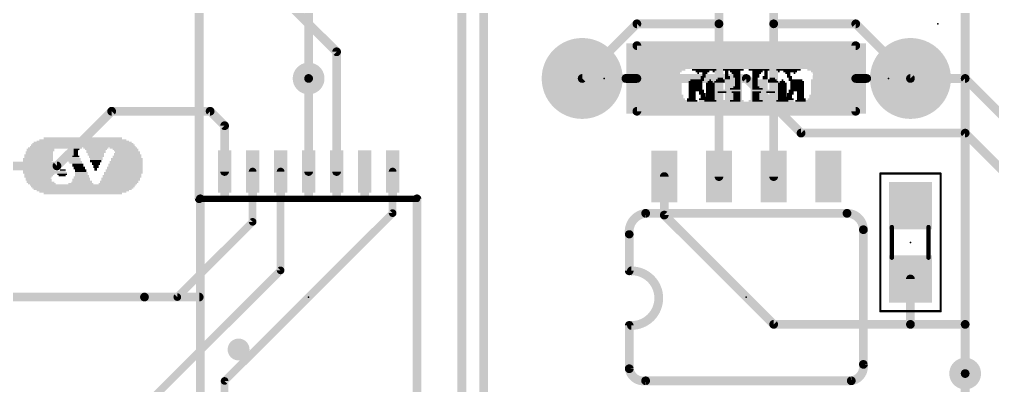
# Model space of a CAD drawing. Extents: x -23 to 84, y -8 to 75.
# Drawn here: x 14.88 to 37.47, y 43.66 to 52.17 of the extents above; entities that cross this region are included whole.
import ezdxf

# ---------------------------------------------------------------- set-up
doc = ezdxf.new("R2010")
doc.units = 0
for name, color, linetype in [('1', 12, 'CONTINUOUS'), ('16', 132, 'CONTINUOUS'), ('17', 110, 'CONTINUOUS'), ('18', 110, 'CONTINUOUS'), ('21', 253, 'CONTINUOUS'), ('22', 253, 'CONTINUOUS'), ('23', 53, 'CONTINUOUS'), ('24', 53, 'CONTINUOUS'), ('39', 12, 'CONTINUOUS'), ('51', 253, 'CONTINUOUS')]:
    doc.layers.add(name, color=color, linetype=linetype)

# ---------------------------------------------------------------- blocks, each defined once
blk = doc.blocks.new('RECT')
blk.add_solid([(-0.5, -0.5), (0.5, -0.5), (-0.5, 0.5), (0.5, 0.5)])
blk = doc.blocks.new('ROUNDP')
at = {"const_width": 0.5}
blk.add_lwpolyline([(0, -0.25, 1), (0, 0.25, 1), (0, -0.25)], format="xyb", dxfattribs=at)
blk = doc.blocks.new('ROUNDV')
at = {"const_width": 0.5}
blk.add_lwpolyline([(0, -0.25, 1), (0, 0.25, 1), (0, -0.25)], format="xyb", dxfattribs=at)

msp = doc.modelspace()

# ---------------------------------------------------------------- linework, layer by layer
at = {"layer": '1'}
for points, const_width in [([(25.146, 68.58), (25.146, 41.148)], 0.2032), ([(25.654, 68.58), (25.654, 41.402)], 0.2032), ([(36.83, 45.085), (36.83, 56.769)], 0.2032), ([(31.115, 53.34), (31.115, 52.07)], 0.2032), ([(32.385, 53.34), (32.385, 52.07)], 0.2032), ([(22.24, 51.42), (20.86, 52.8)], 0.2032), ([(29.21, 52.07), (27.94, 50.8)], 0.2032), ([(31.115, 52.07), (29.21, 52.07)], 0.2032), ([(31.115, 52.07), (31.115, 48.52)], 0.2032), ([(32.385, 52.07), (32.385, 48.52)], 0.2032), ([(32.385, 52.07), (34.29, 52.07)], 0.2032), ([(34.29, 52.07), (35.56, 50.8)], 0.2032), ([(22.24, 48.6378), (22.24, 51.42)], 0.2032), ([(21.59, 50.8), (21.59, 48.6378)], 0.2032), ([(17.018, 50.038), (15.748, 48.768)], 0.2032), ([(19.304, 50.038), (17.018, 50.038)], 0.2032), ([(19.64, 49.702), (19.304, 50.038)], 0.2032), ([(19.64, 48.6378), (19.64, 49.702)], 0.2032), ([(15.748, 48.768), (12.902, 48.768)], 0.2032), ([(20.29, 48.6378), (20.29, 47.468)], 0.1778), ([(20.94, 46.34), (20.94, 48.6378)], 0.1778), ([(23.54, 47.67), (23.54, 48.6378)], 0.1778), ([(29.845, 48.52), (29.845, 47.625)], 0.2032), ([(19.64, 43.77), (23.54, 47.67)], 0.1778), ([(29.845, 47.625), (32.385, 45.085)], 0.2032), ([(20.29, 47.468), (18.542, 45.72)], 0.1778), ([(14.986, 40.386), (20.94, 46.34)], 0.1778), ([(35.56, 46.14), (35.56, 45.085)], 0.2032), ([(18.542, 45.72), (10.16, 45.72)], 0.1778), ([(32.385, 45.085), (35.56, 45.085)], 0.2032), ([(35.56, 45.085), (36.83, 45.085)], 0.2032), ([(36.83, 43.942), (36.83, 45.085)], 0.2032), ([(19.64, 42.8022), (19.64, 43.77)], 0.1778)]:
    msp.add_lwpolyline(points, dxfattribs=dict(at, const_width=const_width))
for points, const_width in [([(29.21, 52.1208, 1), (29.21, 52.0192)], 0.1016), ([(29.2459, 52.0341, 1), (29.1741, 52.1059)], 0.1016), ([(31.1658, 52.07, 1), (31.0642, 52.07)], 0.1016), ([(31.0642, 52.07, 1), (31.1658, 52.07)], 0.1016), ([(31.115, 52.0192, 1), (31.115, 52.1208)], 0.1016), ([(32.4358, 52.07, 1), (32.3342, 52.07)], 0.1016), ([(32.385, 52.1208, 1), (32.385, 52.0192)], 0.1016), ([(32.3342, 52.07, 1), (32.4358, 52.07)], 0.1016), ([(34.3259, 52.1059, 1), (34.2541, 52.0341)], 0.1016), ([(34.29, 52.0192, 1), (34.29, 52.1208)], 0.1016), ([(22.2908, 51.42, 1), (22.1892, 51.42)], 0.1016), ([(22.2041, 51.3841, 1), (22.2759, 51.4559)], 0.1016), ([(21.6408, 50.8, 1), (21.5392, 50.8)], 0.1016), ([(27.9041, 50.8359, 1), (27.9759, 50.7641)], 0.1016), ([(35.5241, 50.7641, 1), (35.5959, 50.8359)], 0.1016), ([(17.018, 50.0888, 1), (17.018, 49.9872)], 0.1016), ([(17.0539, 50.0021, 1), (16.9821, 50.0739)], 0.1016), ([(19.3399, 50.0739, 1), (19.2681, 50.0021)], 0.1016), ([(19.304, 49.9872, 1), (19.304, 50.0888)], 0.1016), ([(19.6908, 49.702, 1), (19.5892, 49.702)], 0.1016), ([(19.6041, 49.6661, 1), (19.6759, 49.7379)], 0.1016), ([(15.7121, 48.8039, 1), (15.7839, 48.7321)], 0.1016), ([(15.748, 48.7172, 1), (15.748, 48.8188)], 0.1016), ([(19.5892, 48.6378, 1), (19.6908, 48.6378)], 0.1016), ([(20.3345, 48.6378, 1), (20.2456, 48.6378)], 0.0889), ([(20.9845, 48.6378, 1), (20.8956, 48.6378)], 0.0889), ([(21.5392, 48.6378, 1), (21.6408, 48.6378)], 0.1016), ([(22.1892, 48.6378, 1), (22.2908, 48.6378)], 0.1016), ([(23.5845, 48.6378, 1), (23.4956, 48.6378)], 0.0889), ([(29.8958, 48.52, 1), (29.7942, 48.52)], 0.1016), ([(31.0642, 48.52, 1), (31.1658, 48.52)], 0.1016), ([(32.3342, 48.52, 1), (32.4358, 48.52)], 0.1016), ([(23.4956, 47.67, 1), (23.5845, 47.67)], 0.0889), ([(23.5714, 47.6386, 1), (23.5086, 47.7014)], 0.0889), ([(29.8809, 47.6609, 1), (29.8091, 47.5891)], 0.1016), ([(29.7942, 47.625, 1), (29.8958, 47.625)], 0.1016), ([(20.2456, 47.468, 1), (20.3345, 47.468)], 0.0889), ([(20.3214, 47.4366, 1), (20.2586, 47.4994)], 0.0889), ([(20.8956, 46.34, 1), (20.9845, 46.34)], 0.0889), ([(20.9714, 46.3086, 1), (20.9086, 46.3714)], 0.0889), ([(35.6108, 46.14, 1), (35.5092, 46.14)], 0.1016), ([(18.5106, 45.7514, 1), (18.5734, 45.6886)], 0.0889), ([(18.542, 45.6756, 1), (18.542, 45.7644)], 0.0889), ([(32.385, 45.1358, 1), (32.385, 45.0342)], 0.1016), ([(35.56, 45.1358, 1), (35.56, 45.0342)], 0.1016), ([(35.56, 45.0342, 1), (35.56, 45.1358)], 0.1016), ([(36.8808, 45.085, 1), (36.7792, 45.085)], 0.1016), ([(36.83, 45.0342, 1), (36.83, 45.1358)], 0.1016), ([(32.3491, 45.0491, 1), (32.4209, 45.1209)], 0.1016), ([(35.5092, 45.085, 1), (35.6108, 45.085)], 0.1016), ([(36.7792, 45.085, 1), (36.8808, 45.085)], 0.1016), ([(19.6845, 43.77, 1), (19.5955, 43.77)], 0.0889), ([(19.6086, 43.8014, 1), (19.6714, 43.7386)], 0.0889), ([(36.7792, 43.942, 1), (36.8808, 43.942)], 0.1016)]:
    msp.add_lwpolyline(points, format="xyb", dxfattribs=dict(at, const_width=const_width))
at = {"layer": '16', "const_width": 0.2032}
for points in [[(25.146, 68.58), (25.146, 41.148)], [(25.654, 68.58), (25.654, 41.402)], [(21.59, 53.34), (21.59, 50.8)], [(27.94, 50.8), (31.75, 50.8)], [(31.75, 50.8), (33.02, 49.53)], [(36.83, 50.8), (35.56, 50.8)], [(36.83, 50.8), (45.9295, 41.7005)], [(33.02, 49.53), (36.83, 49.53)], [(36.83, 49.53), (43.18, 43.18)], [(36.83, 43.942), (36.83, 39.6342)]]:
    msp.add_lwpolyline(points, dxfattribs=at)
at = {"layer": '16', "const_width": 0.1016}
for points in [[(21.5392, 50.8, 1), (21.6408, 50.8)], [(27.94, 50.8508, 1), (27.94, 50.7492)], [(31.7859, 50.8359, 1), (31.7141, 50.7641)], [(31.75, 50.7492, 1), (31.75, 50.8508)], [(35.56, 50.8508, 1), (35.56, 50.7492)], [(36.8659, 50.8359, 1), (36.7941, 50.7641)], [(36.83, 50.7492, 1), (36.83, 50.8508)], [(33.02, 49.5808, 1), (33.02, 49.4792)], [(32.9841, 49.4941, 1), (33.0559, 49.5659)], [(36.8659, 49.5659, 1), (36.7941, 49.4941)], [(36.83, 49.4792, 1), (36.83, 49.5808)], [(36.8808, 43.942, 1), (36.7792, 43.942)]]:
    msp.add_lwpolyline(points, format="xyb", dxfattribs=at)
at = {"layer": '21', "const_width": 0.2032}
for points in [[(19.05, 48.006), (19.05, 57.912)], [(29.21, 51.562), (34.29, 51.562)], [(29.21, 50.8), (29.21, 51.562)], [(34.29, 51.562), (34.29, 50.8)], [(29.21, 50.8), (28.956, 50.8)], [(29.21, 50.038), (29.21, 50.8)], [(34.29, 50.8), (34.29, 50.038)], [(34.29, 50.8), (34.544, 50.8)], [(34.29, 50.038), (29.21, 50.038)], [(19.0754, 43.4372), (19.0754, 48.0028)], [(24.1046, 48.0028), (24.1046, 43.4372)], [(34.0868, 47.6663), (29.4132, 47.6663)], [(29.0322, 47.1726), (29.0322, 46.3296)], [(34.4678, 44.1547), (34.4678, 47.2853)], [(0, 45.72), (17.78, 45.72)], [(17.78, 45.72), (19.05, 45.72)], [(29.0322, 44.0547), (29.0322, 45.0596)], [(29.4132, 43.7737), (34.1868, 43.7737)]]:
    msp.add_lwpolyline(points, dxfattribs=at)
at = {"layer": '21'}
for points, const_width in [([(29.21, 51.6128, 1), (29.21, 51.5112)], 0.1016), ([(29.2608, 51.562, 1), (29.1592, 51.562)], 0.1016), ([(34.3408, 51.562, 1), (34.2392, 51.562)], 0.1016), ([(34.29, 51.5112, 1), (34.29, 51.6128)], 0.1016), ([(28.956, 50.8508, 1), (28.956, 50.7492)], 0.1016), ([(29.2608, 50.8, 1), (29.1592, 50.8)], 0.1016), ([(29.1592, 50.8, 1), (29.2608, 50.8)], 0.1016), ([(29.21, 50.7492, 1), (29.21, 50.8508)], 0.1016), ([(34.3408, 50.8, 1), (34.2392, 50.8)], 0.1016), ([(34.29, 50.8508, 1), (34.29, 50.7492)], 0.1016), ([(34.2392, 50.8, 1), (34.3408, 50.8)], 0.1016), ([(34.544, 50.7492, 1), (34.544, 50.8508)], 0.1016), ([(29.21, 50.0888, 1), (29.21, 49.9872)], 0.1016), ([(29.1592, 50.038, 1), (29.2608, 50.038)], 0.1016), ([(34.2392, 50.038, 1), (34.3408, 50.038)], 0.1016), ([(34.29, 49.9872, 1), (34.29, 50.0888)], 0.1016), ([(18.9992, 48.006, 1), (19.1008, 48.006)], 0.1016), ([(19.1262, 48.0028, 1), (19.0246, 48.0028)], 0.1016), ([(24.1554, 48.0028, 1), (24.0538, 48.0028)], 0.1016), ([(29.4132, 47.6663, 0.4143), (29.0322, 47.1853)], 0.2032), ([(29.4132, 47.7171, 1), (29.4132, 47.6155)], 0.1016), ([(29.419, 47.6158, 1), (29.4074, 47.7168)], 0.1016), ([(34.4678, 47.2853, 0.4144), (34.0868, 47.6663)], 0.2032), ([(34.0868, 47.7171, 1), (34.0868, 47.6155)], 0.1016), ([(34.0868, 47.6155, 1), (34.0868, 47.7171)], 0.1016), ([(29.083, 47.1726, 1), (28.9814, 47.1726)], 0.1016), ([(28.9817, 47.1794, 1), (29.0827, 47.1912)], 0.1016), ([(34.5186, 47.2853, 1), (34.417, 47.2853)], 0.1016), ([(34.417, 47.2853, 1), (34.5186, 47.2853)], 0.1016), ([(28.9814, 46.3296, 1), (29.083, 46.3296)], 0.1016), ([(29.083, 45.0596, 1), (29.083, 46.3296)], 0.2032), ([(29.083, 46.3804, 1), (29.083, 46.2788)], 0.1016), ([(17.78, 45.7708, 1), (17.78, 45.6692)], 0.1016), ([(17.78, 45.6692, 1), (17.78, 45.7708)], 0.1016), ([(19.05, 45.6692, 1), (19.05, 45.7708)], 0.1016), ([(29.083, 45.0596, 1), (28.9814, 45.0596)], 0.1016), ([(29.083, 45.1104, 1), (29.083, 45.0088)], 0.1016), ([(19.9644, 44.3738, 1), (19.9644, 44.6278, 1), (19.9644, 44.3738)], 0.254), ([(29.0322, 44.0547, 0.4145), (29.4132, 43.7737)], 0.2032), ([(29.0824, 44.0623, 1), (28.982, 44.0471)], 0.1016), ([(28.9814, 44.0547, 1), (29.083, 44.0547)], 0.1016), ([(34.1868, 43.7737, 0.4142), (34.4678, 44.1547)], 0.2032), ([(34.518, 44.1623, 1), (34.4176, 44.1471)], 0.1016), ([(34.417, 44.1547, 1), (34.5186, 44.1547)], 0.1016), ([(29.4132, 43.8245, 1), (29.4132, 43.7229)], 0.1016), ([(29.4208, 43.7235, 1), (29.4056, 43.8239)], 0.1016), ([(34.1792, 43.8239, 1), (34.1944, 43.7235)], 0.1016), ([(34.1868, 43.7229, 1), (34.1868, 43.8245)], 0.1016)]:
    msp.add_lwpolyline(points, format="xyb", dxfattribs=dict(at, const_width=const_width))
at = {"layer": '23'}
for p in [(36.195, 52.07), (28.448, 50.8), (31.75, 50.8), (35.56, 46.99), (21.59, 45.72), (31.75, 45.72)]:
    msp.add_point(p, dxfattribs=at)
at = {"layer": '24'}
msp.add_point((35.052, 50.8), dxfattribs=at)
at = {"layer": '39', "const_width": 0.0508}
for points in [[(34.86, 45.39), (34.86, 48.59)], [(34.86, 48.59), (36.26, 48.59)], [(36.26, 48.59), (36.26, 45.39)], [(36.26, 45.39), (34.86, 45.39)]]:
    msp.add_lwpolyline(points, dxfattribs=at)
at = {"layer": '39', "const_width": 0.0254}
for points in [[(34.8727, 48.59, 1), (34.8473, 48.59)], [(34.86, 48.6027, 1), (34.86, 48.5773)], [(36.2727, 48.59, 1), (36.2473, 48.59)], [(36.26, 48.5773, 1), (36.26, 48.6027)], [(34.86, 45.4027, 1), (34.86, 45.3773)], [(34.8473, 45.39, 1), (34.8727, 45.39)], [(36.2473, 45.39, 1), (36.2727, 45.39)], [(36.26, 45.3773, 1), (36.26, 45.4027)]]:
    msp.add_lwpolyline(points, format="xyb", dxfattribs=at)
at = {"layer": '51'}
for points, const_width in [([(24.1046, 48.0028), (19.0754, 48.0028)], 0.1524), ([(35.128, 46.634), (35.128, 47.346)], 0.1016), ([(35.979, 46.634), (35.979, 47.346)], 0.1016)]:
    msp.add_lwpolyline(points, dxfattribs=dict(at, const_width=const_width))
for points, const_width in [([(19.0754, 48.0409, 1), (19.0754, 47.9647)], 0.0762), ([(24.1046, 47.9647, 1), (24.1046, 48.0409)], 0.0762), ([(35.1534, 47.346, 1), (35.1026, 47.346)], 0.0508), ([(36.0044, 47.346, 1), (35.9536, 47.346)], 0.0508), ([(35.1026, 46.634, 1), (35.1534, 46.634)], 0.0508), ([(35.9536, 46.634, 1), (36.0044, 46.634)], 0.0508)]:
    msp.add_lwpolyline(points, format="xyb", dxfattribs=dict(at, const_width=const_width))

# ---------------------------------------------------------------- block references
at = {"layer": '1'}
for p, xscale, yscale in [((19.64, 48.6378), 0.3048, 0.9906), ((20.29, 48.6378), 0.3048, 0.9906), ((20.94, 48.6378), 0.3048, 0.9906), ((21.59, 48.6378), 0.3048, 0.9906), ((22.24, 48.6378), 0.3048, 0.9906), ((22.89, 48.6378), 0.3048, 0.9906), ((23.54, 48.6378), 0.3048, 0.9906), ((29.845, 48.52), 0.6, 1.2), ((31.115, 48.52), 0.6, 1.2), ((32.385, 48.52), 0.6, 1.2), ((33.655, 48.52), 0.6, 1.2)]:
    msp.add_blockref('RECT', p, dxfattribs=dict(at, xscale=xscale, yscale=yscale))
at = {"layer": '1', "xscale": 1.1, "rotation": 90}
for p in [(35.56, 47.84), (35.56, 46.14)]:
    msp.add_blockref('RECT', p, dxfattribs=at)
at = {"layer": '17', "xscale": 1.8796, "yscale": 1.8796}
for p in [(27.94, 50.8), (27.94, 50.8), (35.56, 50.8), (35.56, 50.8)]:
    msp.add_blockref('ROUNDP', p, dxfattribs=at)
at = {"layer": '18', "xscale": 0.7366, "yscale": 0.7366}
for p in [(21.59, 50.8), (21.59, 50.8), (33.655, 50.8), (33.655, 50.8), (36.83, 43.942), (36.83, 43.942)]:
    msp.add_blockref('ROUNDV', p, dxfattribs=at)
at = {"layer": '21'}
for p, xscale, yscale in [((31.748, 51.6), 5.56, 0.04), ((31.748, 51.56), 5.56, 0.04), ((31.748, 51.52), 5.56, 0.04), ((31.748, 51.48), 5.56, 0.04), ((31.748, 51.44), 5.56, 0.04), ((31.748, 51.4), 5.56, 0.04), ((31.748, 51.36), 5.56, 0.04), ((31.748, 51.32), 5.56, 0.04), ((31.748, 51.28), 5.56, 0.04), ((29.608, 51.24), 1.28, 0.04), ((29.608, 51.2), 1.28, 0.04), ((29.608, 51.16), 1.28, 0.04), ((29.608, 51.12), 1.28, 0.04), ((29.608, 51.08), 1.28, 0.04), ((29.608, 51.04), 1.28, 0.04), ((32.508, 51.24), 4.04, 0.04), ((32.508, 51.2), 4.04, 0.04), ((32.508, 51.16), 4.04, 0.04), ((32.508, 51.12), 4.04, 0.04), ((32.508, 51.08), 4.04, 0.04), ((32.508, 51.04), 4.04, 0.04), ((29.568, 51), 1.2, 0.04), ((29.548, 50.96), 1.16, 0.04), ((29.548, 50.92), 1.16, 0.04), ((29.548, 50.88), 1.16, 0.04), ((29.548, 50.84), 1.16, 0.04), ((30.828, 51), 0.28, 0.04), ((30.788, 50.96), 0.2, 0.04), ((30.748, 50.84), 0.12, 0.04), ((30.788, 50.92), 0.12, 0.04), ((30.768, 50.88), 0.08, 0.04), ((31.468, 51), 0.28, 0.04), ((31.488, 50.96), 0.24, 0.04), ((31.508, 50.92), 0.2, 0.04), ((31.528, 50.88), 0.16, 0.04), ((31.528, 50.84), 0.16, 0.04), ((31.868, 51), 0.12, 0.04), ((32.208, 51), 0.16, 0.04), ((32.188, 50.84), 0.12, 0.04), ((32.208, 50.96), 0.08, 0.04), ((32.208, 50.92), 0.08, 0.04), ((32.208, 50.88), 0.08, 0.04), ((32.508, 51), 0.12, 0.04), ((32.508, 50.96), 0.04, 0.04), ((32.888, 51), 0.24, 0.04), ((32.868, 50.96), 0.12, 0.04), ((32.868, 50.92), 0.04, 0.04), ((33.848, 51), 1.36, 0.04), ((33.888, 50.96), 1.28, 0.04), ((33.908, 50.92), 1.24, 0.04), ((33.928, 50.88), 1.2, 0.04), ((33.928, 50.84), 1.2, 0.04), ((29.548, 50.8), 1.16, 0.04), ((29.608, 50.76), 1.28, 0.04), ((29.608, 50.72), 1.28, 0.04), ((29.608, 50.68), 1.28, 0.04), ((29.608, 50.64), 1.28, 0.04), ((29.608, 50.6), 1.28, 0.04), ((30.628, 50.76), 0.28, 0.04), ((30.608, 50.72), 0.24, 0.04), ((30.608, 50.68), 0.24, 0.04), ((30.608, 50.64), 0.24, 0.04), ((30.608, 50.6), 0.24, 0.04), ((30.728, 50.8), 0.08, 0.04), ((31.128, 50.72), 0.24, 0.04), ((31.148, 50.76), 0.2, 0.04), ((31.148, 50.8), 0.12, 0.04), ((31.528, 50.6), 0.16, 0.04), ((31.548, 50.8), 0.12, 0.04), ((31.548, 50.76), 0.12, 0.04), ((31.548, 50.72), 0.12, 0.04), ((31.548, 50.68), 0.12, 0.04), ((31.548, 50.64), 0.12, 0.04), ((32.048, 50.72), 0.4, 0.04), ((32.048, 50.68), 0.4, 0.04), ((32.048, 50.64), 0.4, 0.04), ((32.048, 50.6), 0.4, 0.04), ((32.068, 50.76), 0.36, 0.04), ((32.188, 50.8), 0.12, 0.04), ((32.588, 50.68), 0.2, 0.04), ((32.588, 50.64), 0.2, 0.04), ((32.588, 50.6), 0.2, 0.04), ((32.588, 50.72), 0.12, 0.04), ((32.588, 50.76), 0.04, 0.04), ((33.008, 50.72), 0.16, 0.04), ((33.008, 50.68), 0.16, 0.04), ((33.008, 50.64), 0.16, 0.04), ((33.008, 50.6), 0.16, 0.04), ((33.008, 50.76), 0.08, 0.04), ((33.928, 50.8), 1.2, 0.04), ((33.928, 50.76), 1.2, 0.04), ((33.948, 50.72), 1.16, 0.04), ((33.948, 50.68), 1.16, 0.04), ((33.948, 50.64), 1.16, 0.04), ((33.948, 50.6), 1.16, 0.04), ((29.608, 50.56), 1.28, 0.04), ((29.608, 50.52), 1.28, 0.04), ((29.608, 50.48), 1.28, 0.04), ((29.608, 50.44), 1.28, 0.04), ((29.628, 50.4), 1.32, 0.04), ((29.628, 50.36), 1.32, 0.04), ((30.608, 50.56), 0.24, 0.04), ((30.628, 50.52), 0.28, 0.04), ((30.708, 50.48), 0.12, 0.04), ((30.728, 50.44), 0.16, 0.04), ((30.748, 50.4), 0.12, 0.04), ((30.768, 50.36), 0.16, 0.04), ((31.308, 50.52), 0.6, 0.04), ((31.188, 50.48), 0.2, 0.04), ((31.488, 50.56), 0.24, 0.04), ((31.508, 50.48), 0.2, 0.04), ((31.528, 50.44), 0.16, 0.04), ((31.528, 50.4), 0.16, 0.04), ((31.528, 50.36), 0.16, 0.04), ((32.048, 50.56), 0.4, 0.04), ((32.048, 50.52), 0.4, 0.04), ((32.048, 50.48), 0.4, 0.04), ((32.048, 50.44), 0.4, 0.04), ((32.048, 50.4), 0.4, 0.04), ((32.048, 50.36), 0.4, 0.04), ((32.588, 50.56), 0.2, 0.04), ((32.588, 50.52), 0.2, 0.04), ((32.588, 50.48), 0.2, 0.04), ((32.588, 50.44), 0.2, 0.04), ((32.588, 50.4), 0.2, 0.04), ((32.588, 50.36), 0.2, 0.04), ((33.008, 50.56), 0.16, 0.04), ((33.008, 50.52), 0.16, 0.04), ((33.008, 50.48), 0.16, 0.04), ((33.008, 50.44), 0.16, 0.04), ((33.008, 50.4), 0.16, 0.04), ((33.008, 50.36), 0.16, 0.04), ((33.948, 50.56), 1.16, 0.04), ((33.948, 50.52), 1.16, 0.04), ((33.948, 50.48), 1.16, 0.04), ((33.948, 50.44), 1.16, 0.04), ((33.948, 50.4), 1.16, 0.04), ((33.948, 50.36), 1.16, 0.04), ((29.648, 50.32), 1.36, 0.04), ((29.688, 50.28), 1.44, 0.04), ((31.748, 50.24), 5.56, 0.04), ((31.748, 50.2), 5.56, 0.04), ((31.748, 50.16), 5.56, 0.04), ((30.768, 50.32), 0.24, 0.04), ((30.808, 50.28), 0.32, 0.04), ((31.488, 50.28), 0.24, 0.04), ((31.528, 50.32), 0.16, 0.04), ((32.048, 50.28), 0.48, 0.04), ((32.048, 50.32), 0.4, 0.04), ((32.588, 50.28), 0.28, 0.04), ((32.588, 50.32), 0.2, 0.04), ((33.008, 50.28), 0.24, 0.04), ((33.028, 50.32), 0.2, 0.04), ((33.928, 50.32), 1.2, 0.04), ((33.928, 50.28), 1.2, 0.04), ((31.748, 50.12), 5.56, 0.04), ((31.748, 50.08), 5.56, 0.04), ((31.748, 50.04), 5.56, 0.04), ((31.748, 50), 5.56, 0.04), ((16.349, 49.248), 2.4, 0.04), ((16.349, 49.283), 2.34, 0.03), ((16.344, 49.313), 2.27, 0.03), ((16.349, 49.343), 2.14, 0.03), ((16.349, 49.373), 2.02, 0.03), ((16.349, 49.408), 1.82, 0.04), ((15.324, 49.023), 0.67, 0.03), ((15.339, 49.088), 0.64, 0.04), ((15.339, 49.053), 0.64, 0.03), ((15.369, 49.153), 0.64, 0.03), ((15.369, 49.123), 0.64, 0.03), ((15.704, 49.183), 1.25, 0.03), ((16.349, 49.213), 2.46, 0.03), ((16.204, 49.153), 0.13, 0.03), ((16.189, 49.123), 0.1, 0.03), ((16.189, 49.088), 0.1, 0.04), ((16.189, 49.053), 0.1, 0.03), ((16.189, 49.023), 0.1, 0.03), ((16.649, 49.183), 0.58, 0.03), ((16.654, 49.153), 0.51, 0.03), ((16.654, 49.123), 0.45, 0.03), ((16.654, 49.088), 0.45, 0.04), ((16.649, 49.053), 0.38, 0.03), ((16.649, 49.023), 0.38, 0.03), ((17.289, 49.183), 0.64, 0.03), ((17.339, 49.153), 0.6, 0.03), ((17.354, 49.123), 0.57, 0.03), ((17.374, 49.053), 0.61, 0.03), ((17.389, 49.023), 0.64, 0.03), ((17.389, 49.088), 0.58, 0.04), ((15.309, 48.928), 0.7, 0.04), ((15.309, 48.893), 0.7, 0.03), ((15.294, 48.863), 0.67, 0.03), ((15.294, 48.833), 0.67, 0.03), ((15.294, 48.803), 0.67, 0.03), ((15.324, 48.993), 0.67, 0.03), ((15.324, 48.963), 0.67, 0.03), ((16.059, 48.963), 0.42, 0.03), ((16.074, 48.928), 0.45, 0.04), ((16.074, 48.893), 0.45, 0.03), ((16.169, 48.863), 0.32, 0.03), ((16.184, 48.833), 0.29, 0.03), ((16.189, 48.993), 0.16, 0.03), ((16.234, 48.803), 0.25, 0.03), ((16.664, 48.993), 0.35, 0.03), ((16.649, 48.963), 0.32, 0.03), ((16.664, 48.928), 0.29, 0.04), ((16.649, 48.893), 0.26, 0.03), ((16.649, 48.863), 0.26, 0.03), ((16.654, 48.833), 0.19, 0.03), ((16.654, 48.803), 0.19, 0.03), ((17.339, 48.803), 0.8, 0.03), ((17.354, 48.863), 0.77, 0.03), ((17.354, 48.833), 0.77, 0.03), ((17.369, 48.928), 0.74, 0.04), ((17.369, 48.893), 0.74, 0.03), ((17.374, 48.993), 0.67, 0.03), ((17.374, 48.963), 0.67, 0.03), ((15.294, 48.768), 0.67, 0.04), ((15.294, 48.733), 0.67, 0.03), ((15.294, 48.703), 0.67, 0.03), ((15.324, 48.673), 0.73, 0.03), ((15.454, 48.643), 0.99, 0.03), ((15.469, 48.608), 1.02, 0.04), ((15.339, 48.573), 0.7, 0.03), ((15.869, 48.573), 0.22, 0.03), ((15.884, 48.673), 0.13, 0.03), ((16.234, 48.768), 0.25, 0.04), ((16.269, 48.733), 0.26, 0.03), ((16.269, 48.703), 0.26, 0.03), ((16.299, 48.673), 0.26, 0.03), ((16.299, 48.643), 0.26, 0.03), ((16.314, 48.608), 0.29, 0.04), ((16.314, 48.573), 0.29, 0.03), ((16.654, 48.768), 0.13, 0.04), ((16.654, 48.733), 0.13, 0.03), ((16.649, 48.703), 0.06, 0.03), ((16.649, 48.673), 0.06, 0.03), ((17.289, 48.608), 0.9, 0.04), ((17.274, 48.573), 0.87, 0.03), ((17.309, 48.673), 0.86, 0.03), ((17.309, 48.643), 0.86, 0.03), ((17.324, 48.733), 0.83, 0.03), ((17.324, 48.703), 0.83, 0.03), ((17.339, 48.768), 0.8, 0.04), ((15.324, 48.543), 0.67, 0.03), ((15.309, 48.513), 0.64, 0.03), ((15.309, 48.483), 0.58, 0.03), ((15.324, 48.448), 0.61, 0.04), ((15.339, 48.413), 0.58, 0.03), ((15.369, 48.383), 0.64, 0.03), ((15.399, 48.353), 0.64, 0.03), ((16.349, 48.323), 2.46, 0.03), ((15.869, 48.543), 0.16, 0.03), ((16.299, 48.353), 0.58, 0.03), ((16.319, 48.383), 0.48, 0.03), ((16.314, 48.448), 0.41, 0.04), ((16.334, 48.413), 0.45, 0.03), ((16.314, 48.513), 0.35, 0.03), ((16.329, 48.483), 0.38, 0.03), ((16.329, 48.543), 0.32, 0.03), ((17.164, 48.353), 0.89, 0.03), ((17.194, 48.413), 0.89, 0.03), ((17.194, 48.383), 0.89, 0.03), ((17.229, 48.483), 0.9, 0.03), ((17.229, 48.448), 0.9, 0.04), ((17.259, 48.543), 0.9, 0.03), ((17.259, 48.513), 0.9, 0.03), ((16.349, 48.288), 2.4, 0.04), ((16.349, 48.253), 2.34, 0.03), ((16.344, 48.223), 2.27, 0.03), ((16.349, 48.193), 2.14, 0.03), ((16.349, 48.163), 2.02, 0.03), ((16.349, 48.128), 1.82, 0.04)]:
    msp.add_blockref('RECT', p, dxfattribs=dict(at, xscale=xscale, yscale=yscale))
at = {"layer": '22', "yscale": 0.04, "rotation": 180}
for p, xscale in [((31.752, 51.6), 5.56), ((31.752, 51.56), 5.56), ((31.752, 51.52), 5.56), ((31.752, 51.48), 5.56), ((31.752, 51.44), 5.56), ((31.752, 51.4), 5.56), ((31.752, 51.36), 5.56), ((31.752, 51.32), 5.56), ((31.752, 51.28), 5.56), ((30.992, 51.24), 4.04), ((30.992, 51.2), 4.04), ((30.992, 51.16), 4.04), ((30.992, 51.12), 4.04), ((30.992, 51.08), 4.04), ((30.992, 51.04), 4.04), ((33.892, 51.24), 1.28), ((33.892, 51.2), 1.28), ((33.892, 51.16), 1.28), ((33.892, 51.12), 1.28), ((33.892, 51.08), 1.28), ((33.892, 51.04), 1.28), ((29.652, 51), 1.36), ((29.612, 50.96), 1.28), ((29.592, 50.92), 1.24), ((29.572, 50.88), 1.2), ((29.572, 50.84), 1.2), ((30.612, 51), 0.24), ((30.632, 50.96), 0.12), ((30.632, 50.92), 0.04), ((30.992, 51), 0.12), ((30.992, 50.96), 0.04), ((31.292, 51), 0.16), ((31.292, 50.96), 0.08), ((31.292, 50.92), 0.08), ((31.292, 50.88), 0.08), ((31.312, 50.84), 0.12), ((31.632, 51), 0.12), ((32.032, 51), 0.28), ((32.012, 50.96), 0.24), ((31.992, 50.92), 0.2), ((31.972, 50.88), 0.16), ((31.972, 50.84), 0.16), ((32.672, 51), 0.28), ((32.712, 50.96), 0.2), ((32.712, 50.92), 0.12), ((32.732, 50.88), 0.08), ((32.752, 50.84), 0.12), ((33.932, 51), 1.2), ((33.952, 50.96), 1.16), ((33.952, 50.92), 1.16), ((33.952, 50.88), 1.16), ((33.952, 50.84), 1.16), ((29.572, 50.8), 1.2), ((29.572, 50.76), 1.2), ((29.552, 50.72), 1.16), ((29.552, 50.68), 1.16), ((29.552, 50.64), 1.16), ((29.552, 50.6), 1.16), ((30.492, 50.72), 0.16), ((30.492, 50.68), 0.16), ((30.492, 50.64), 0.16), ((30.492, 50.6), 0.16), ((30.492, 50.76), 0.08), ((30.912, 50.68), 0.2), ((30.912, 50.64), 0.2), ((30.912, 50.6), 0.2), ((30.912, 50.72), 0.12), ((30.912, 50.76), 0.04), ((31.312, 50.8), 0.12), ((31.432, 50.76), 0.36), ((31.452, 50.72), 0.4), ((31.452, 50.68), 0.4), ((31.452, 50.64), 0.4), ((31.452, 50.6), 0.4), ((31.952, 50.8), 0.12), ((31.952, 50.76), 0.12), ((31.952, 50.72), 0.12), ((31.952, 50.68), 0.12), ((31.952, 50.64), 0.12), ((31.972, 50.6), 0.16), ((32.352, 50.76), 0.2), ((32.372, 50.72), 0.24), ((32.352, 50.8), 0.12), ((32.772, 50.8), 0.08), ((32.872, 50.76), 0.28), ((32.892, 50.72), 0.24), ((32.892, 50.68), 0.24), ((32.892, 50.64), 0.24), ((32.892, 50.6), 0.24), ((33.892, 50.76), 1.28), ((33.892, 50.72), 1.28), ((33.892, 50.68), 1.28), ((33.892, 50.64), 1.28), ((33.892, 50.6), 1.28), ((33.952, 50.8), 1.16), ((29.552, 50.56), 1.16), ((29.552, 50.52), 1.16), ((29.552, 50.48), 1.16), ((29.552, 50.44), 1.16), ((29.552, 50.4), 1.16), ((29.552, 50.36), 1.16), ((30.492, 50.56), 0.16), ((30.492, 50.52), 0.16), ((30.492, 50.48), 0.16), ((30.492, 50.44), 0.16), ((30.492, 50.4), 0.16), ((30.492, 50.36), 0.16), ((30.912, 50.56), 0.2), ((30.912, 50.52), 0.2), ((30.912, 50.48), 0.2), ((30.912, 50.44), 0.2), ((30.912, 50.4), 0.2), ((30.912, 50.36), 0.2), ((31.452, 50.56), 0.4), ((31.452, 50.52), 0.4), ((31.452, 50.48), 0.4), ((31.452, 50.44), 0.4), ((31.452, 50.4), 0.4), ((31.452, 50.36), 0.4), ((32.012, 50.56), 0.24), ((32.192, 50.52), 0.6), ((31.992, 50.48), 0.2), ((31.972, 50.44), 0.16), ((31.972, 50.4), 0.16), ((31.972, 50.36), 0.16), ((32.312, 50.48), 0.2), ((32.732, 50.36), 0.16), ((32.772, 50.44), 0.16), ((32.752, 50.4), 0.12), ((32.872, 50.52), 0.28), ((32.792, 50.48), 0.12), ((32.892, 50.56), 0.24), ((33.872, 50.4), 1.32), ((33.872, 50.36), 1.32), ((33.892, 50.56), 1.28), ((33.892, 50.52), 1.28), ((33.892, 50.48), 1.28), ((33.892, 50.44), 1.28), ((29.572, 50.32), 1.2), ((29.572, 50.28), 1.2), ((31.752, 50.24), 5.56), ((31.752, 50.2), 5.56), ((31.752, 50.16), 5.56), ((30.472, 50.32), 0.2), ((30.492, 50.28), 0.24), ((30.912, 50.28), 0.28), ((30.912, 50.32), 0.2), ((31.452, 50.28), 0.48), ((31.452, 50.32), 0.4), ((31.972, 50.32), 0.16), ((32.012, 50.28), 0.24), ((32.692, 50.28), 0.32), ((32.732, 50.32), 0.24), ((33.812, 50.28), 1.44), ((33.852, 50.32), 1.36), ((31.752, 50.12), 5.56), ((31.752, 50.08), 5.56), ((31.752, 50.04), 5.56), ((31.752, 50), 5.56)]:
    msp.add_blockref('RECT', p, dxfattribs=dict(at, xscale=xscale))
at = {"layer": '51'}
for p, xscale, yscale in [((29.845, 48.514), 0.508, 1.016), ((31.115, 48.514), 0.508, 1.016), ((32.385, 48.514), 0.508, 1.016), ((33.655, 48.514), 0.508, 1.016), ((19.64, 48.4219), 0.2032, 0.8382), ((20.29, 48.4219), 0.2032, 0.8382), ((20.94, 48.4219), 0.2032, 0.8382), ((21.59, 48.4219), 0.2032, 0.8382), ((22.24, 48.4219), 0.2032, 0.8382), ((22.89, 48.4219), 0.2032, 0.8382), ((23.54, 48.4219), 0.2032, 0.8382)]:
    msp.add_blockref('RECT', p, dxfattribs=dict(at, xscale=xscale, yscale=yscale))
at = {"layer": '51', "xscale": 0.5001, "yscale": 0.95, "rotation": 90}
for p in [(35.5549, 47.5703), (35.5549, 46.4019)]:
    msp.add_blockref('RECT', p, dxfattribs=at)

doc.saveas('drawing.dxf')
